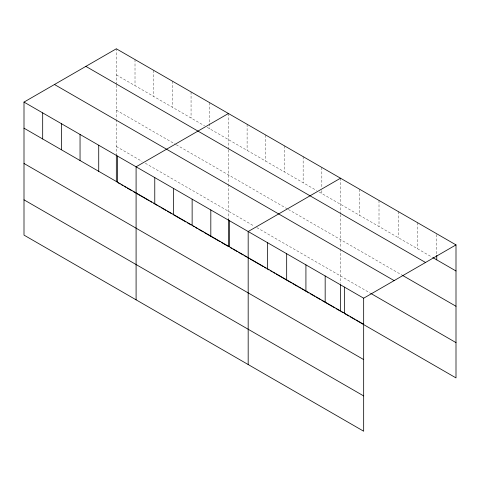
<?xml version="1.0" encoding="UTF-8"?>
<svg xmlns="http://www.w3.org/2000/svg" width="480" height="480" viewBox="0 0 480 480"><rect width="100%" height="100%" fill="white"/><g stroke="black" fill="none" stroke-linecap="round" stroke-linejoin="round"><path stroke-width="0.36" stroke-dasharray="2.4 1.8" d="M116.334 85.17L116.334 118.884M116.334 84.432L116.334 48.786M116.334 74.874L204.588 125.832M207.162 127.32L316.68 190.542M319.254 192.03L432.264 257.274M116.334 110.16L175.602 144.378M176.244 144.75L287.688 209.094M288.336 209.466L402.108 275.148M116.334 146.514L142.104 161.394M145.32 163.254L254.19 226.104M256.77 227.592L370.026 292.986M436.752 234.528L436.752 254.652M417.504 222.666L417.504 248.754M398.256 211.554L398.256 237.642M379.008 200.442L379.008 226.53M359.76 189.33L359.76 215.418M340.512 178.218L340.512 213.864M340.512 214.596L340.512 248.316M340.512 249.042L340.512 283.296M321.834 167.43L321.834 187.554M321.834 190.536L321.834 193.518M303.15 156.648L303.15 182.736M284.466 145.86L284.466 171.948M265.788 135.072L265.788 161.16M247.104 124.29L247.104 150.378M228.426 113.502L228.426 149.148M228.426 149.88L228.426 183.6M228.426 184.326L228.426 219.318M209.742 102.714L209.742 122.844M209.742 123.588L209.742 128.808M191.058 91.932L191.058 118.02M172.38 81.144L172.38 107.232M153.696 70.362L153.696 96.45M135.012 59.574L135.012 85.662M116.334 119.61L116.334 153.864"/><path stroke-width="0.72" d="M24 102.096L363.666 298.2L363.666 431.214L24 235.11L24 102.096L116.334 48.786L456 244.89L456 377.904L360.402 322.71M228.426 113.502L136.092 166.812L136.092 299.82M340.512 178.218L248.178 231.528L248.178 364.536M363.666 298.2L456 244.89M432.9 257.646L456 270.978M85.866 66.378L425.532 262.482M402.75 275.52L456 306.264M54.468 84.504L394.134 280.608M370.668 293.352L456 342.618M24 128.184L363.666 324.288M118.266 182.916L120.198 184.032M121.488 184.776L122.778 185.52M124.062 186.264L125.994 187.38M127.284 188.124L131.796 190.728M133.08 191.472L135.012 192.582M135.66 192.954L148.542 200.394M149.832 201.138L151.764 202.254M153.696 203.37L157.56 205.602M158.85 206.346L160.14 207.09M161.424 207.834L165.936 210.438M167.226 211.182L171.732 213.786M173.022 214.53L185.904 221.964M187.194 222.708L191.058 224.94M192.99 226.056L194.28 226.8M195.57 227.544L197.502 228.66M198.792 229.404L203.298 232.008M204.588 232.752L209.1 235.356M209.742 235.728L220.05 241.68M221.34 242.424L228.426 246.516L228.426 219.318M230.358 247.632L231.642 248.376M232.932 249.12L237.444 251.718M238.728 252.462L243.24 255.066M244.53 255.81L246.462 256.926M247.104 257.298L249.036 258.414M250.326 259.158L263.208 266.598M264.498 267.342L265.788 268.086M267.078 268.83L269.01 269.946M270.294 270.69L271.584 271.434M272.874 272.178L274.806 273.294M276.096 274.038L283.824 278.502M284.466 278.874L291.552 282.96M292.842 283.704L297.354 286.308M298.638 287.052L300.576 288.168M301.86 288.912L303.15 289.656M303.792 290.028L308.946 293.004M310.236 293.748L314.748 296.352M316.032 297.096L320.544 299.7M321.834 300.444L334.716 307.878M336.006 308.622L340.512 311.226L340.512 284.766M341.796 311.97L343.08 312.708M344.364 313.452L348.852 316.044M350.136 316.782L354.63 319.38M355.914 320.118L359.76 322.338M24 163.47L363.666 359.574M24 199.824L363.666 395.928M436.752 255.396L436.752 259.866M344.418 287.088L344.418 313.176M325.17 275.976L325.17 302.064M305.922 264.864L305.922 290.952M286.674 253.752L286.674 279.84M267.426 242.64L267.426 268.728M229.5 220.74L229.5 246.828M210.816 209.952L210.816 236.04M192.138 199.17L192.138 225.258M173.454 188.382L173.454 214.47M154.77 177.594L154.77 203.682M117.408 156.024L117.408 182.112M116.334 154.602L116.334 181.8M98.724 145.242L98.724 171.33M80.046 134.454L80.046 160.542M61.362 123.666L61.362 149.754M42.684 112.884L42.684 138.972"/></g></svg>
